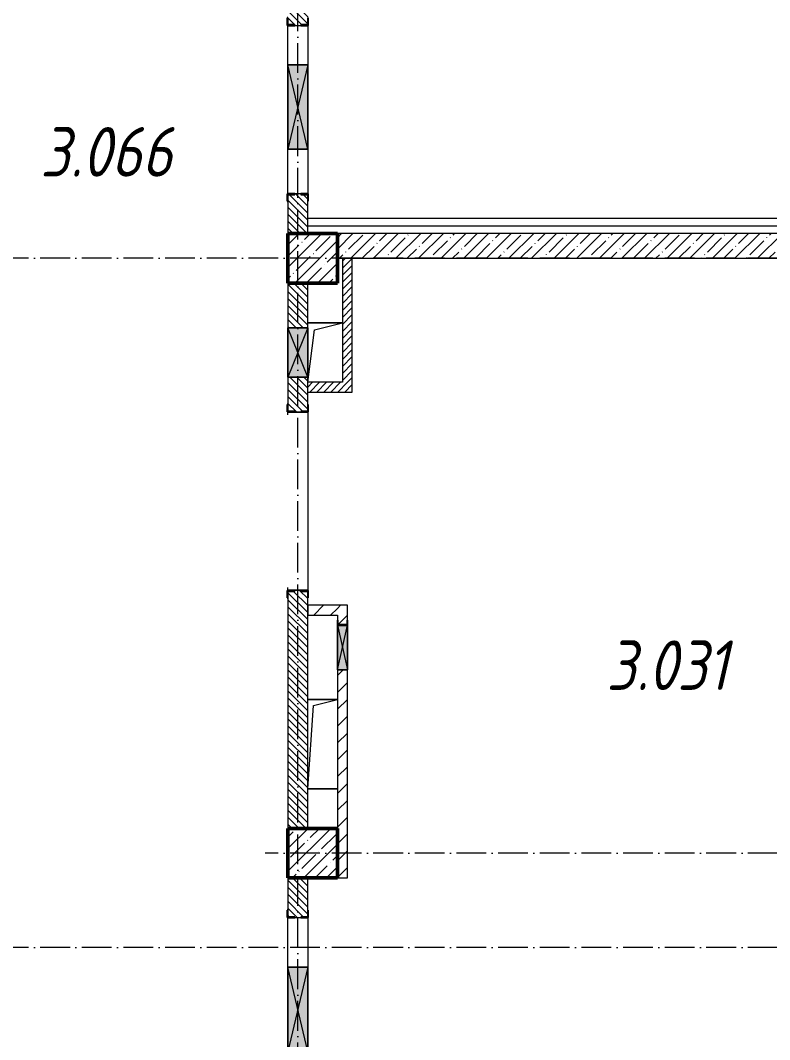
# Model space of a CAD drawing. Header units: millimetres. Extents: x -213536 to 1564669, y -45299 to 942238.
# Drawn here: x 232979 to 240541, y 467466 to 477747 of the extents above; entities that cross this region are included whole.
import ezdxf

# ---------------------------------------------------------------- set-up
doc = ezdxf.new("R2010")
doc.units = ezdxf.units.MM
doc.linetypes.add('50_200_ШТРИХ_1Т_ш5_п1_п1_', pattern=[700, 500, -100, 0, -100])
for name, color, linetype, lineweight in [('A-DETL-____-OTLN-4', 7, 'Continuous', 18), ('A-DETL-GENF-OTLN', 7, 'Continuous', 9), ('A-FLOR-____-OTLN', 7, 'Continuous', 9), ('A-GENM-____-MCUT', 7, 'Continuous', 25), ('A-GENM-____-OTLN', 7, 'Continuous', 9), ('A-GENM-____-OTLN-1', 7, 'Continuous', 25), ('A-GLAZ-____-OTLN', 7, 'Continuous', 9), ('A-WALL-____-MCUT-1', 7, 'Continuous', 9), ('A-WALL-____-MCUT-3', 7, 'Continuous', 9), ('A-WALL-____-PATT-1', 7, 'Continuous', 9), ('A-WALL-FNSH-MCUT-1', 7, 'Continuous', 9), ('I-WALL-____-OTLN', 7, 'Continuous', 9), ('S-COLS-____-MCUT', 7, 'Continuous', 50), ('S-COLS-____-OTLN', 7, 'Continuous', 9), ('S-GRID-____-OTLN-1', 7, '50_200_ШТРИХ_1Т_ш5_п1_п1_', 9), ('Марки помещений', 7, 'Continuous', 9)]:
    doc.layers.add(name, color=color, linetype=linetype, lineweight=lineweight)
doc.styles.add('ISOCPEUR_I_2', font='isocpeui.ttf', dxfattribs={"width": 0.85, "height": 2.3})
pattern_1 = [(135, (142429.057, 459015.94), (-35.35534, -35.35534), [])]
pattern_2 = [(45, (142429.06, 459015.94), (-84.85281, 84.85281), [])]
pattern_3 = [(45, (142429.057, 459015.94), (-35.35534, 35.35534), [])]

# ---------------------------------------------------------------- blocks, each defined once
blk = doc.blocks.new('BSC_Колонна _Прямоугольная - 500х500-V30-АР1_План отверстий 3 этажа в осях 1-64_А-ГГ')
at = {"layer": 'S-COLS-____-OTLN'}
h = blk.add_hatch(dxfattribs=at)
h.set_pattern_fill('FP_67', color=256, style=0, pattern_type=2)
h.set_pattern_definition([(45, (-93500, -16331.04), (-114.04925, 114.04925), []), (45, (-93385.95, -16331.04), (-114.04925, 114.04925), [201.613, -40.323, 3.353, -36.97])])
h.paths.add_polyline_path([(-250, -250), (250, -250), (250, 250), (-250, 250)], flags=0)
at = {"layer": 'S-COLS-____-MCUT'}
for p, q in [((250, 250), (-250, 250)), ((-250, 250), (-250, -250)), ((250, -250), (250, 250)), ((-250, -250), (250, -250))]:
    blk.add_line(p, q, dxfattribs=at)
blk = doc.blocks.new('BSC_Колонна _Прямоугольная - 500х500-V81-АР1_План отверстий 3 этажа в осях 1-64_А-ГГ')
at = {"layer": 'S-COLS-____-OTLN'}
h = blk.add_hatch(dxfattribs=at)
h.set_pattern_fill('FP_118', color=256, style=0, pattern_type=2)
h.set_pattern_definition([(45, (-93500, -10331.04), (-114.04925, 114.04925), []), (45, (-93385.95, -10331.04), (-114.04925, 114.04925), [201.613, -40.323, 3.353, -36.97])])
h.paths.add_polyline_path([(-250, -250), (250, -250), (250, 250), (-250, 250)], flags=0)
at = {"layer": 'S-COLS-____-MCUT'}
for p, q in [((250, 250), (-250, 250)), ((-250, 250), (-250, -250)), ((250, -250), (250, 250)), ((-250, -250), (250, -250))]:
    blk.add_line(p, q, dxfattribs=at)
blk = doc.blocks.new('154_Стойка_СКБ_Уголок - СМ-2480_200-28346303-АР1_План отверстий 3 этажа в осях 1-64_А-ГГ')
at = {"layer": 'A-GENM-____-MCUT'}
for p, q in [((125, 156), (125, 81)), ((200, 156), (125, 156)), ((131, 81), (131, 150)), ((131, 150), (200, 150)), ((200, 150), (200, 156)), ((125, 81), (131, 81)), ((131, 19), (125, 19)), ((125, 19), (125, -56)), ((131, -50), (131, 19)), ((125, -56), (200, -56)), ((200, -50), (131, -50)), ((200, -56), (200, -50))]:
    blk.add_line(p, q, dxfattribs=at)
blk = doc.blocks.new('Стойка_Влож_Полоса боковая - Полоса-28213942-АР1_План отверстий 3 этажа в осях 1-64_А-ГГ')
at = {"layer": 'A-GENM-____-OTLN'}
for p, q in [((-5, 60), (0, 60)), ((-5, -60), (-5, 60)), ((0, 31), (0, -31)), ((0, -60), (-5, -60))]:
    blk.add_line(p, q, dxfattribs=at)
blk = doc.blocks.new('Фахверк_СКБ_Уголок - 200_3960-28268576-АР1_План отверстий 3 этажа в осях 1-64_А-ГГ')
at = {"layer": 'A-GENM-____-MCUT'}
for p, q in [((200, 156), (125, 156)), ((125, 156), (125, 81)), ((131, 81), (131, 150)), ((131, 150), (200, 150)), ((200, 150), (200, 156)), ((125, 81), (131, 81)), ((131, 19), (125, 19)), ((125, 19), (125, -56)), ((131, -50), (131, 19)), ((125, -56), (200, -56)), ((200, -50), (131, -50)), ((200, -56), (200, -50))]:
    blk.add_line(p, q, dxfattribs=at)
blk = doc.blocks.new('AR_Отверстие прямоугольное _в плите_ - AR_Отверстие прямоугольное _в плите_-V188-АР1_План отверстий 3 этажа в осях 1-64_А-ГГ')
at = {"layer": 'A-GENM-____-OTLN'}
for p, q in [((175, 300), (-175, 300)), ((-175, -300), (-105, 230)), ((-105, 230), (175, 300))]:
    blk.add_line(p, q, dxfattribs=at)
blk = doc.blocks.new('AR_Отверстие прямоугольное _в плите_ - AR_Отверстие прямоугольное _в плите_-30552588-АР1_План отверстий 3 этажа в осях 1-64_А-ГГ')
at = {"layer": 'A-GENM-____-OTLN'}
for p, q in [((150, 450), (-150, 450)), ((-90, 390), (150, 450)), ((-150, -450), (-90, 390)), ((-150, -450), (150, -450))]:
    blk.add_line(p, q, dxfattribs=at)
blk = doc.blocks.new('AR_Отверстие прямоугольное _в стене_ - AR_Отверстие прямоугольное _в стене__ОВ-V217-АР1_План отверстий 3 этажа в осях 1-64_А-ГГ')
at = {"layer": 'A-GLAZ-____-OTLN'}
blk.add_hatch(color=256, dxfattribs=at).paths.add_polyline_path([(-225, 47), (-225, -50), (225, -50), (225, 50), (-225, 50)], flags=0)
at = {"layer": 'A-DETL-GENF-OTLN'}
for p, q in [((-225, -50), (-225, 50)), ((-225, 50), (225, 50)), ((225, 50), (-225, -50)), ((-225, 50), (225, -50)), ((225, 50), (-225, 50)), ((-225, 50), (-225, -50)), ((225, -50), (-225, -50)), ((-225, -50), (225, -50))]:
    blk.add_line(p, q, dxfattribs=at)
blk = doc.blocks.new('AR_Отверстие прямоугольное _в стене_ - AR_Отверстие прямоугольное _в стене__ОВ-36949509-АР1_План отверстий 3 этажа в осях 1-64_А-ГГ')
at = {"layer": 'A-GLAZ-____-OTLN'}
blk.add_hatch(color=256, dxfattribs=at).paths.add_polyline_path([(250, -100), (250, 100), (-250, 100), (-250, -100)], flags=0)
at = {"layer": 'A-DETL-GENF-OTLN'}
for p, q in [((-250, -100), (-250, 100)), ((-250, 100), (250, 100)), ((250, 100), (-250, -100)), ((-250, 100), (250, -100)), ((250, 100), (-250, 100)), ((-250, 100), (-250, -100)), ((250, 100), (250, -100)), ((250, -100), (250, 100)), ((250, -100), (-250, -100)), ((-250, -100), (250, -100))]:
    blk.add_line(p, q, dxfattribs=at)
blk = doc.blocks.new('AR_Отверстие прямоугольное _в стене_ - AR_Отверстие прямоугольное _в стене__ОВ-36927705-АР1_План отверстий 3 этажа в осях 1-64_А-ГГ')
at = {"layer": 'A-GLAZ-____-OTLN'}
blk.add_hatch(color=256, dxfattribs=at).paths.add_polyline_path([(-425, 100), (-425, -100), (425, -100), (425, 100)], flags=0)
at = {"layer": 'A-DETL-GENF-OTLN'}
for p, q in [((-425, -100), (-425, 100)), ((-425, 100), (425, 100)), ((425, 100), (-425, -100)), ((-425, 100), (425, -100)), ((425, 100), (-425, 100)), ((-425, 100), (-425, -100)), ((425, 100), (425, -100)), ((425, -100), (425, 100)), ((425, -100), (-425, -100)), ((-425, -100), (425, -100))]:
    blk.add_line(p, q, dxfattribs=at)
blk = doc.blocks.new('154_Фахверк_СКБ_Швеллер - Тип_100_3960_зеркало-36793856-АР1_План отверстий 3 этажа в осях 1-64_А-ГГ')
at = {"layer": 'A-GENM-____-MCUT'}
for p, q in [((175, 50), (125, 50)), ((125, 50), (125, -50)), ((128, 47), (175, 47)), ((128, -47), (128, 47)), ((175, 47), (175, 50)), ((125, -50), (175, -50)), ((175, -47), (128, -47)), ((175, -50), (175, -47))]:
    blk.add_line(p, q, dxfattribs=at)

msp = doc.modelspace()

# ---------------------------------------------------------------- hatches: boundary and pattern name
at = {"layer": 'A-WALL-____-PATT-1'}
h = msp.add_hatch(dxfattribs=at)
h.set_pattern_fill('FP_6', color=256, style=0, pattern_type=2)
h.set_pattern_definition(pattern_1)
h.paths.add_polyline_path([(235879.1, 475597), (235879.1, 475991), (235810.1, 475991), (235810.1, 475997), (235748.1, 475997), (235748.1, 475991), (235679.1, 475991), (235679.1, 475597), (235839.1, 475597)], flags=0)
h.paths.add_polyline_path([(235748.1, 477697), (235810.1, 477697), (235810.1, 477703), (235879.1, 477703), (235879.1, 478097), (235679.1, 478097), (235679.1, 477703), (235748.1, 477703)], flags=0)
h = msp.add_hatch(dxfattribs=at)
h.set_pattern_fill('FP_38', color=256, style=0, pattern_type=2)
h.set_pattern_definition([(45, (142429.06, 459015.94), (-114.04925, 114.04925), []), (45, (142543.1, 459015.94), (-114.04925, 114.04925), [201.612, -40.322, 3.353, -36.97])])
h.paths.add_polyline_path([(243179.1, 475347), (243179.1, 475597), (236179.1, 475597), (236179.1, 475347), (243160.8, 475347)], flags=0)
h = msp.add_hatch(dxfattribs=at)
h.set_pattern_fill('FP_5', color=256, style=0, pattern_type=2)
h.set_pattern_definition(pattern_3)
h.paths.add_polyline_path([(236329.1, 474097), (236329.1, 475347), (236229.1, 475347), (236229.1, 474097)], flags=0)
h = msp.add_hatch(dxfattribs=at)
h.set_pattern_fill('FP_6', color=256, style=0, pattern_type=2)
h.set_pattern_definition(pattern_1)
h.paths.add_polyline_path([(235879.1, 469597), (235879.1, 471991), (235810.1, 471991), (235810.1, 471997), (235748.1, 471997), (235748.1, 471991), (235679.1, 471991), (235679.1, 469597)], flags=0)
h.paths.add_polyline_path([(235748.1, 473797), (235810.1, 473797), (235810.1, 473803), (235879.1, 473803), (235879.1, 474147), (235679.1, 474147), (235680, 473803), (235748.1, 473803)], flags=0)
h.paths.add_polyline_path([(235879.1, 474647), (235879.1, 475097), (235679.1, 475097), (235679.1, 474647), (235809.8, 474647)], flags=0)
h = msp.add_hatch(dxfattribs=at)
h.set_pattern_fill('FP_5', color=256, style=0, pattern_type=2)
h.set_pattern_definition(pattern_3)
h.paths.add_polyline_path([(235879.1, 473997), (236329.1, 473997), (236329.1, 474097), (235879.1, 474097)], flags=0)
h = msp.add_hatch(dxfattribs=at)
h.set_pattern_fill('FP_4', color=256, style=0, pattern_type=2)
h.set_pattern_definition(pattern_2)
h.paths.add_polyline_path([(236179.1, 471747), (236179.1, 471847), (235879.1, 471847), (235879.1, 471747)], flags=0)
h = msp.add_hatch(dxfattribs=at)
h.set_pattern_fill('FP_4', color=256, style=0, pattern_type=2)
h.set_pattern_definition(pattern_2)
h.paths.add_polyline_path([(236279.1, 469097), (236279.1, 471197), (236179.1, 471197), (236179.1, 469097)], flags=0)
h.paths.add_polyline_path([(236276.1, 471650), (236276.1, 471697), (236279.1, 471697), (236279.1, 471847), (236179.1, 471847), (236179.1, 471697), (236182.1, 471697), (236182.7, 471650)], flags=0)
h = msp.add_hatch(dxfattribs=at)
h.set_pattern_fill('FP_6', color=256, style=0, pattern_type=2)
h.set_pattern_definition(pattern_1)
h.paths.add_polyline_path([(235879.1, 466597), (235879.1, 466991), (235810.1, 466991), (235810.1, 466997), (235748.1, 466997), (235748.1, 466991), (235679.1, 466991), (235679.1, 466597)], flags=0)
h.paths.add_polyline_path([(235748.1, 468697), (235810.1, 468697), (235810.1, 468703), (235879.1, 468703), (235879.1, 469097), (235679.1, 469097), (235679.1, 468703), (235748.1, 468703)], flags=0)

# ---------------------------------------------------------------- linework, layer by layer
at = {"layer": 'A-DETL-____-OTLN-4'}
for p, q in [((243429.1, 475747), (235879.1, 475747)), ((243429.1, 475672), (235879.1, 475672))]:
    msp.add_line(p, q, dxfattribs=at)
at = {"layer": 'A-FLOR-____-OTLN'}
for p, q in [((235879.1, 474697), (236229.1, 474697)), ((235879.1, 470897), (236179.1, 470897)), ((236179.1, 469997), (235879.1, 469997))]:
    msp.add_line(p, q, dxfattribs=at)
at = {"layer": 'A-WALL-____-MCUT-1'}
for p, q in [((243179.1, 475597), (236179.1, 475597)), ((236179.1, 475347), (243179.1, 475347))]:
    msp.add_line(p, q, dxfattribs=at)
at = {"layer": 'A-WALL-____-MCUT-3'}
for p, q in [((235748.1, 477697), (235810.1, 477697)), ((235679.1, 475922), (235679.1, 475597)), ((235879.1, 475597), (235879.1, 475922)), ((235679.1, 475097), (235679.1, 474647)), ((235879.1, 474647), (235879.1, 475097)), ((235679.1, 474147), (235679.1, 473872)), ((235879.1, 473872), (235879.1, 474147)), ((235679.1, 471922), (235679.1, 469597)), ((235879.1, 469597), (235879.1, 471922)), ((235679.1, 469097), (235679.1, 468772)), ((235879.1, 468772), (235879.1, 469097)), ((235748.1, 468697), (235810.1, 468697))]:
    msp.add_line(p, q, dxfattribs=at)
at = {"layer": 'A-WALL-FNSH-MCUT-1'}
for p, q in [((236229.1, 475347), (236229.1, 474097)), ((236329.1, 473997), (236329.1, 475347)), ((236229.1, 474097), (235879.1, 474097)), ((235879.1, 473997), (236329.1, 473997)), ((236279.1, 471847), (235879.1, 471847)), ((235879.1, 471847), (235879.1, 471747)), ((236279.1, 471697), (236279.1, 471847)), ((235879.1, 471747), (236179.1, 471747)), ((236179.1, 471747), (236179.1, 471697)), ((236179.1, 471197), (236179.1, 469597)), ((236279.1, 469097), (236279.1, 471197)), ((236179.1, 469097), (236279.1, 469097))]:
    msp.add_line(p, q, dxfattribs=at)
at = {"layer": 'I-WALL-____-OTLN'}
for p, q in [((235679.1, 477297), (235679.1, 477697)), ((235879.1, 477697), (235879.1, 477297)), ((235679.1, 475997), (235679.1, 476447)), ((235879.1, 476447), (235879.1, 475997)), ((235679.1, 473767), (235679.1, 473797)), ((235879.1, 473797), (235879.1, 471997)), ((235679.1, 471997), (235679.1, 472027)), ((235679.1, 468197), (235679.1, 468697)), ((235879.1, 468697), (235879.1, 468197))]:
    msp.add_line(p, q, dxfattribs=at)
at = {"layer": 'S-GRID-____-OTLN-1', "color": 251, "ltscale": 0.6, "true_color": 0x636466}
for p, q in [((235779.1, 454533.3), (235779.1, 508896.9)), ((246503.5, 475347), (209755.8, 475347)), ((246503.5, 469347), (235450.3, 469347)), ((246503.5, 468397), (137999.2, 468397))]:
    msp.add_line(p, q, dxfattribs=at)

# ---------------------------------------------------------------- block references
at = {"layer": 'A-GENM-____-OTLN'}
for p, rotation in [((235779.1, 475997), 269.9999999999999), ((235779.1, 473797), 89.99999999999991), ((235779.1, 471997), 269.9999999999999)]:
    msp.add_blockref('Стойка_Влож_Полоса боковая - Полоса-28213942-АР1_План отверстий 3 этажа в осях 1-64_А-ГГ', p, dxfattribs=dict(at, rotation=rotation))
for name, p in [('AR_Отверстие прямоугольное _в плите_ - AR_Отверстие прямоугольное _в плите_-V188-АР1_План отверстий 3 этажа в осях 1-64_А-ГГ', (236054.1, 474397)), ('AR_Отверстие прямоугольное _в плите_ - AR_Отверстие прямоугольное _в плите_-30552588-АР1_План отверстий 3 этажа в осях 1-64_А-ГГ', (236029.1, 470447))]:
    msp.add_blockref(name, p, dxfattribs=at)
at = {"layer": 'A-GENM-____-OTLN-1'}
for name, p, rotation in [('Фахверк_СКБ_Уголок - 200_3960-28268576-АР1_План отверстий 3 этажа в осях 1-64_А-ГГ', (235829.1, 477572), 89.9999999999999), ('154_Стойка_СКБ_Уголок - СМ-2480_200-28346303-АР1_План отверстий 3 этажа в осях 1-64_А-ГГ', (235729.1, 476122), 269.9999999999999), ('154_Стойка_СКБ_Уголок - СМ-2480_200-28346303-АР1_План отверстий 3 этажа в осях 1-64_А-ГГ', (235829.1, 473672), 89.9999999999999), ('154_Стойка_СКБ_Уголок - СМ-2480_200-28346303-АР1_План отверстий 3 этажа в осях 1-64_А-ГГ', (235729.1, 472122), 269.9999999999999), ('154_Фахверк_СКБ_Швеллер - Тип_100_3960_зеркало-36793856-АР1_План отверстий 3 этажа в осях 1-64_А-ГГ', (236229.1, 471522), 90), ('Фахверк_СКБ_Уголок - 200_3960-28268576-АР1_План отверстий 3 этажа в осях 1-64_А-ГГ', (235829.1, 468572), 89.9999999999999)]:
    msp.add_blockref(name, p, dxfattribs=dict(at, rotation=rotation))
at = {"layer": 'A-GLAZ-____-OTLN'}
for name, p, rotation in [('AR_Отверстие прямоугольное _в стене_ - AR_Отверстие прямоугольное _в стене__ОВ-36927705-АР1_План отверстий 3 этажа в осях 1-64_А-ГГ', (235779.1, 476872), 269.9999999999999), ('AR_Отверстие прямоугольное _в стене_ - AR_Отверстие прямоугольное _в стене__ОВ-36949509-АР1_План отверстий 3 этажа в осях 1-64_А-ГГ', (235779.1, 474397), 269.9999999999999), ('AR_Отверстие прямоугольное _в стене_ - AR_Отверстие прямоугольное _в стене__ОВ-V217-АР1_План отверстий 3 этажа в осях 1-64_А-ГГ', (236229.1, 471422), 90), ('AR_Отверстие прямоугольное _в стене_ - AR_Отверстие прямоугольное _в стене__ОВ-36927705-АР1_План отверстий 3 этажа в осях 1-64_А-ГГ', (235779.1, 467772), 269.9999999999999)]:
    msp.add_blockref(name, p, dxfattribs=dict(at, rotation=rotation))
at = {"layer": 'S-COLS-____-OTLN'}
for name, p in [('BSC_Колонна _Прямоугольная - 500х500-V30-АР1_План отверстий 3 этажа в осях 1-64_А-ГГ', (235929.1, 475347)), ('BSC_Колонна _Прямоугольная - 500х500-V81-АР1_План отверстий 3 этажа в осях 1-64_А-ГГ', (235929.1, 469347))]:
    msp.add_blockref(name, p, dxfattribs=at)

# ---------------------------------------------------------------- texts
at = {"layer": 'Марки помещений', "char_height": 500, "attachment_point": 1, "style": 'ISOCPEUR_I_2'}
for s, insert, width in [('3.066', (233180.1, 476671.1), 785.654), ('3.031', (238892.8, 471492.8), 737.552)]:
    msp.add_mtext(s, dxfattribs=dict(at, insert=insert, width=width))

doc.saveas('drawing.dxf')
